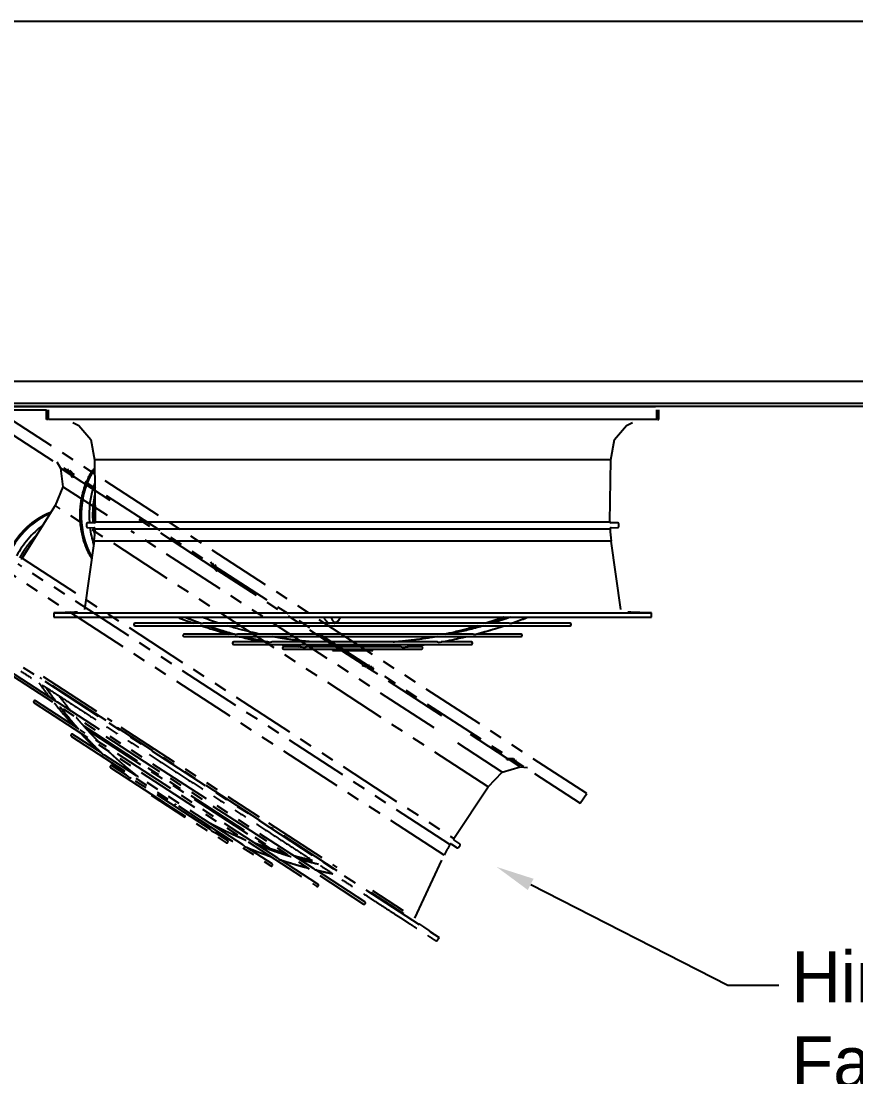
# Model space of a CAD drawing. Header units: inches. Extents: x 908 to 1218, y 246 to 442.
# Drawn here: x 1029.66 to 1062.37, y 343.99 to 385.36 of the extents above; entities that cross this region are included whole.
import ezdxf
from ezdxf import colors
from ezdxf.entities.mleader import LeaderData, LeaderLine
from ezdxf.math import Vec2, Vec3

# ---------------------------------------------------------------- set-up
doc = ezdxf.new("R2010")
doc.units = ezdxf.units.IN
doc.header["$MEASUREMENT"] = 0
doc.linetypes.add('PHANTOM', pattern=[0.5, 0.25, -0.05, 0.05, -0.05, 0.05, -0.05])
doc.layers.add('Hingeable', color=7, linetype='PHANTOM')

msp = doc.modelspace()

# ---------------------------------------------------------------- linework, layer by layer
at = {"linetype": 'Continuous', "lineweight": 25}
for p, q in [((975.1484, 385.3625), (1065.1484, 385.3625)), ((975.2814, 371.258), (1065.0154, 371.258)), ((975.2814, 370.391), (1065.0154, 370.391)), ((1065.0154, 370.258), (975.2814, 370.258)), ((1030.6484, 370.112), (1029.2353, 370.112)), ((1030.6484, 369.758), (1030.6484, 370.125)), ((1030.6984, 370.125), (1030.6984, 369.758)), ((1030.7263, 369.758), (1030.7263, 370.125)), ((1054.5706, 369.758), (1054.5706, 370.125)), ((1054.5984, 370.125), (1054.5984, 369.758)), ((1054.6484, 369.758), (1054.6484, 370.125)), ((1030.6984, 369.758), (1030.6484, 369.758)), ((1054.5706, 369.758), (1030.7263, 369.758)), ((1031.6844, 369.633), (1031.9134, 369.5208)), ((1031.9134, 369.5208), (1032.3862, 368.9621)), ((1052.9107, 368.9621), (1053.3835, 369.5208)), ((1053.3835, 369.5208), (1053.6125, 369.633)), ((1054.5984, 369.758), (1054.6484, 369.758)), ((1032.3862, 368.9621), (1032.5303, 368.1768)), ((1052.7666, 368.1768), (1052.9107, 368.9621)), ((1032.5303, 368.1768), (1032.5642, 365.7461)), ((1052.7666, 368.1768), (1032.5303, 368.1768)), ((1052.7327, 365.7461), (1052.7666, 368.1768)), ((1032.5397, 366.2491), (1032.5467, 366.2764)), ((1032.5572, 366.2491), (1032.5397, 366.2491)), ((1032.5397, 366.2491), (1032.5447, 366.2465)), ((1032.5467, 366.2764), (1032.5447, 366.2465)), ((1032.5447, 366.2465), (1032.5573, 366.2425)), ((1032.5554, 366.3791), (1032.5467, 366.2764)), ((1032.5467, 366.2764), (1032.5564, 366.3057)), ((1032.5255, 365.7061), (1032.2541, 365.7014)), ((1032.5397, 365.7551), (1032.5447, 365.7577)), ((1032.5641, 365.7551), (1032.5397, 365.7551)), ((1032.5397, 365.7551), (1032.5467, 365.7278)), ((1032.5447, 365.7577), (1032.5639, 365.7639)), ((1032.5467, 365.7278), (1032.5447, 365.7577)), ((1032.5467, 365.7278), (1032.5506, 365.716)), ((1032.5467, 365.7278), (1032.5478, 365.7135)), ((1032.5642, 365.7461), (1052.7327, 365.7461)), ((1053.0428, 365.7014), (1052.7714, 365.7061)), ((1032.2154, 365.662), (1032.2154, 365.5547)), ((1032.2541, 365.5153), (1032.5218, 365.5107)), ((1032.5604, 365.4697), (1052.7365, 365.4697)), ((1052.7751, 365.5107), (1053.0428, 365.5153)), ((1053.0815, 365.5547), (1053.0815, 365.662)), ((1032.5168, 364.99), (1032.1392, 362.3028)), ((1052.7801, 364.99), (1032.5168, 364.99)), ((1053.1577, 362.3028), (1052.7801, 364.99)), ((1031.3886, 362.19), (1030.9358, 362.1821)), ((1030.9358, 362.1821), (1030.9389, 362.006)), ((1030.9358, 362.1821), (1054.361, 362.1821)), ((1042.1224, 361.9302), (1042.173, 362.006)), ((1052.8079, 362.0035), (1052.8079, 362.006)), ((1052.8883, 362.0034), (1052.8883, 362.006)), ((1052.968, 362.0035), (1052.968, 362.006)), ((1052.9772, 362.006), (1052.9772, 362.0035)), ((1053.0479, 362.0034), (1053.0479, 362.006)), ((1053.1306, 362.006), (1053.1306, 362.0035)), ((1054.361, 362.1821), (1053.9083, 362.19)), ((1054.358, 362.006), (1054.361, 362.1821)), ((1036.6991, 361.7669), (1034.1273, 361.7669)), ((1034.1273, 361.6685), (1051.1696, 361.6685)), ((1048.7643, 361.7669), (1036.8074, 361.7669)), ((1042.0958, 361.8924), (1042.1022, 361.902)), ((1042.0996, 361.8987), (1042.0958, 361.8924)), ((1042.1139, 361.9227), (1042.1068, 361.9108)), ((1042.1195, 361.932), (1042.1139, 361.9227)), ((1051.1696, 361.7669), (1048.8739, 361.7669)), ((1038.012, 361.3456), (1036.0499, 361.3456)), ((1036.0499, 361.2472), (1049.247, 361.2472)), ((1047.374, 361.3456), (1038.1366, 361.3456)), ((1049.247, 361.3456), (1047.4975, 361.3456)), ((1039.3286, 361.038), (1037.9939, 361.038)), ((1037.9939, 360.9396), (1047.303, 360.9396)), ((1045.9684, 361.038), (1039.4798, 361.038)), ((1040.6228, 360.8451), (1039.9527, 360.8451)), ((1039.9527, 360.7466), (1045.3442, 360.7466)), ((1044.552, 360.8451), (1040.8333, 360.8451)), ((1041.861, 360.7462), (1041.861, 360.7068)), ((1041.861, 360.7462), (1043.4358, 360.7462)), ((1043.4358, 360.7068), (1043.4358, 360.7462)), ((1045.3442, 360.8451), (1044.7836, 360.8451)), ((1047.303, 361.038), (1046.1217, 361.038)), ((1041.861, 360.7068), (1043.4358, 360.7068))]:
    msp.add_line(p, q, dxfattribs=at)
msp.add_line((1028.4772, 370.258), (1054.5154, 370.258))
at = {"linetype": 'Continuous', "lineweight": 25, "flags": 128}
msp.add_lwpolyline([(1032.5354, 367.8112), (1032.4641, 367.7028), (1032.377, 367.5512), (1032.2981, 367.3906), (1032.2282, 367.222), (1032.1674, 367.0465), (1032.1163, 366.8649), (1032.075, 366.6784), (1032.0438, 366.4879), (1032.0229, 366.2947), (1032.0124, 366.0998), (1032.0124, 365.9044), (1032.0229, 365.7095), (1032.0438, 365.5163), (1032.075, 365.3258), (1032.1163, 365.1393), (1032.1674, 364.9577), (1032.2282, 364.7822), (1032.2981, 364.6136), (1032.377, 364.453), (1032.4284, 364.3608)], dxfattribs=at)
at = {"linetype": 'Continuous', "lineweight": 25}
for centre, radius, start, end in [((1036.0763, 366.0059), 3.754, 160.25957, 184.63044), ((1036.4299, 366.0021), 3.8929, 176.39995, 183.60005), ((1032.5248, 365.7455), 0.0394, 271, 0.79863), ((1052.7721, 365.7455), 0.0394, 179.20137, 269), ((1032.2547, 365.662), 0.0394, 91, 180), ((1032.2547, 365.5547), 0.0394, 180, 269), ((1035.9643, 365.9683), 3.639, 187.17806, 197.74353), ((1027.6435, 365.6749), 4.9213, 352, 357.61022), ((1032.5211, 365.4713), 0.0394, 357.61022, 89), ((1052.7758, 365.4713), 0.0394, 91, 182.38978), ((1057.6534, 365.6749), 4.9213, 182.38978, 188), ((1053.0421, 365.662), 0.0394, 0, 89), ((1053.0421, 365.5547), 0.0394, 271, 0), ((1034.1273, 361.7177), 0.0492, 90, 270), ((1051.1696, 361.7177), 0.0492, 270, 90), ((1036.0499, 361.2964), 0.0492, 90, 270), ((1049.247, 361.2964), 0.0492, 270, 90), ((1037.9939, 360.9888), 0.0492, 90, 270), ((1039.9527, 360.7959), 0.0492, 90, 270), ((1045.3442, 360.7959), 0.0492, 270, 90), ((1047.303, 360.9888), 0.0492, 270, 90)]:
    msp.add_arc(centre, radius, start, end, dxfattribs=at)
for points, knots in [([(1032.5347, 367.86), (1032.5087, 367.8266), (1032.4377, 367.7356), (1032.3416, 367.5736), (1032.2477, 367.3889), (1032.1758, 367.2176), (1032.1213, 367.0637), (1032.0769, 366.9157), (1032.0369, 366.7556), (1031.9999, 366.5645), (1031.9701, 366.3369), (1031.9564, 366.1072), (1031.9576, 365.8838), (1031.9706, 365.6743), (1031.9981, 365.4522), (1032.0428, 365.2199), (1032.1071, 364.9802), (1032.194, 364.7379), (1032.2973, 364.5081), (1032.3812, 364.371), (1032.4208, 364.3065)], [0, 0, 0, 0, 0.0371027, 0.1012441, 0.1583804, 0.208552, 0.2517965, 0.2889128, 0.3308986, 0.3813392, 0.4402481, 0.5076441, 0.5573162, 0.6107832, 0.6680547, 0.7291411, 0.7940539, 0.8628045, 0.935405, 1, 1, 1, 1]), ([(1032.5493, 366.8174), (1032.5338, 366.7447), (1032.4978, 366.5761), (1032.4682, 366.3024), (1032.4548, 366.003), (1032.4658, 365.8041), (1032.4712, 365.7052)], [0, 0, 0, 0, 0.2022622, 0.46904, 0.7358182, 1, 1, 1, 1]), ([(1032.4937, 365.5112), (1032.4972, 365.476), (1032.5067, 365.3829), (1032.5268, 365.2932), (1032.5392, 365.2375)], [0, 0, 0, 0, 0.378481, 1, 1, 1, 1]), ([(1030.9389, 362.006), (1030.9437, 362.006), (1030.9534, 362.006), (1031.0314, 362.006), (1031.1555, 362.006), (1031.3299, 362.006), (1031.5524, 362.006), (1031.8225, 362.006), (1032.139, 362.006), (1032.5005, 362.006), (1032.9054, 362.006), (1033.352, 362.006), (1033.8385, 362.006), (1034.3626, 362.006), (1034.9223, 362.006), (1035.515, 362.006), (1036.1383, 362.006), (1036.7895, 362.006), (1037.4658, 362.006), (1038.1642, 362.006), (1038.8818, 362.006), (1039.6156, 362.006), (1040.3624, 362.006), (1041.119, 362.006), (1041.8821, 362.006), (1042.6484, 362.006), (1043.4148, 362.006), (1044.1779, 362.006), (1044.9345, 362.006), (1045.6813, 362.006), (1046.415, 362.006), (1047.1327, 362.006), (1047.8311, 362.006), (1048.5074, 362.006), (1049.1586, 362.006), (1049.7818, 362.006), (1050.3746, 362.006), (1050.9342, 362.006), (1051.4584, 362.006), (1051.9449, 362.006), (1052.3915, 362.006), (1052.7964, 362.006), (1053.1579, 362.006), (1053.4744, 362.006), (1053.7445, 362.006), (1053.967, 362.006), (1054.1413, 362.006), (1054.2655, 362.006), (1054.3435, 362.006), (1054.3531, 362.006), (1054.358, 362.006)], [0, 0, 0, 0, 0.0208333, 0.0416667, 0.0625, 0.0833333, 0.1041667, 0.125, 0.1458333, 0.1666667, 0.1875, 0.2083334, 0.2291667, 0.25, 0.2708334, 0.2916666, 0.3125, 0.3333333, 0.3541667, 0.375, 0.3958333, 0.4166666, 0.4375001, 0.4583333, 0.4791667, 0.5, 0.5208333, 0.5416667, 0.5625, 0.5833334, 0.6041667, 0.625, 0.6458334, 0.6666667, 0.6875, 0.7083334, 0.7291667, 0.75, 0.7708333, 0.7916667, 0.8125, 0.8333333, 0.8541667, 0.875, 0.8958333, 0.9166667, 0.9375, 0.9583333, 0.9791667, 1, 1, 1, 1]), ([(1031.861, 362.1983), (1031.8575, 362.1982), (1031.8505, 362.1981), (1031.7965, 362.1971), (1031.7194, 362.1958), (1031.6269, 362.1941), (1031.5336, 362.1925), (1031.4547, 362.1912), (1031.3994, 362.1902), (1031.3922, 362.1901), (1031.3886, 362.19)], [0, 0, 0, 0, 0.1247936, 0.2486431, 0.3721439, 0.4969371, 0.6227234, 0.7484945, 0.8742541, 1, 1, 1, 1]), ([(1035.7821, 362.006), (1035.8368, 361.9844), (1036.0237, 361.9106), (1036.2393, 361.8313), (1036.4006, 361.7764), (1036.4285, 361.7669)], [0, 0, 0, 0, 0.2551692, 0.8714274, 1, 1, 1, 1]), ([(1036.085, 362.006), (1036.1489, 361.9797), (1036.3407, 361.9007), (1036.5522, 361.8198), (1036.7001, 361.7674), (1036.7187, 361.7608)], [0, 0, 0, 0, 0.3037805, 0.9120454, 1, 1, 1, 1]), ([(1036.095, 362.006), (1036.1264, 361.9929), (1036.2506, 361.9411), (1036.4656, 361.8577), (1036.6496, 361.7896), (1036.74, 361.7561)], [0, 0, 0, 0, 0.14679443, 0.58056216, 1, 1, 1, 1]), ([(1037.4281, 361.7669), (1037.4047, 361.7743), (1037.2756, 361.8148), (1037.044, 361.8934), (1036.8366, 361.9688), (1036.7339, 362.006)], [0, 0, 0, 0, 0.1009147, 0.5551046, 1, 1, 1, 1]), ([(1041.5176, 362.006), (1041.5221, 361.9962), (1041.5317, 361.9752), (1041.5481, 361.9449), (1041.5666, 361.9147), (1041.5874, 361.8858), (1041.611, 361.8572), (1041.6479, 361.8212), (1041.6971, 361.7845), (1041.7386, 361.7724), (1041.7572, 361.7669)], [0, 0, 0, 0, 0.0905703, 0.1931152, 0.2979929, 0.4051653, 0.5146455, 0.6528278, 0.8439889, 1, 1, 1, 1]), ([(1041.7959, 362.006), (1041.7994, 361.9961), (1041.8185, 361.9431), (1041.8591, 361.8744), (1041.9173, 361.8184), (1041.9717, 361.7992), (1042.0056, 361.8159), (1042.0194, 361.8227)], [0, 0, 0, 0, 0.0569108, 0.3038332, 0.5601303, 0.8215446, 1, 1, 1, 1]), ([(1042.1373, 362.006), (1042.1379, 361.9869), (1042.1386, 361.9596), (1042.1239, 361.9384), (1042.1195, 361.932)], [0, 0, 0, 0, 0.6998275, 1, 1, 1, 1]), ([(1048.5632, 362.006), (1048.5565, 362.0035), (1048.4331, 361.9564), (1048.2021, 361.8771), (1047.9778, 361.8002), (1047.8705, 361.7669), (1047.8704, 361.7669)], [0, 0, 0, 0, 0.02917, 0.5376936, 0.9996799, 1, 1, 1, 1]), ([(1047.875, 361.7669), (1047.9276, 361.7835), (1048.1169, 361.8431), (1048.3488, 361.9226), (1048.5273, 361.9898), (1048.5704, 362.006)], [0, 0, 0, 0, 0.22608012, 0.81324801, 1, 1, 1, 1]), ([(1048.8402, 362.006), (1048.7237, 361.9658), (1048.4924, 361.8858), (1048.2502, 361.8074), (1048.1244, 361.7699), (1048.1143, 361.7669)], [0, 0, 0, 0, 0.48265126, 0.95842975, 1, 1, 1, 1]), ([(1048.8312, 361.7561), (1048.9523, 361.7988), (1049.1782, 361.8785), (1049.4027, 361.9656), (1049.5069, 362.006)], [0, 0, 0, 0, 0.5359077, 1, 1, 1, 1]), ([(1048.8509, 361.7602), (1048.9905, 361.8093), (1049.2123, 361.8873), (1049.4324, 361.9739), (1049.514, 362.006)], [0, 0, 0, 0, 0.6294566, 1, 1, 1, 1]), ([(1053.9083, 362.19), (1053.9047, 362.1901), (1053.8975, 362.1902), (1053.8422, 362.1912), (1053.7633, 362.1925), (1053.6699, 362.1941), (1053.5776, 362.1958), (1053.5005, 362.1971), (1053.4464, 362.1981), (1053.4394, 362.1982), (1053.4358, 362.1983)], [0, 0, 0, 0, 0.1257622, 0.2515333, 0.3773205, 0.5031129, 0.6277714, 0.7512091, 0.875094, 1, 1, 1, 1]), ([(1036.7161, 361.6685), (1036.7173, 361.6681), (1036.8343, 361.628), (1037.0587, 361.5581), (1037.38, 361.4616), (1037.6252, 361.3921), (1037.7637, 361.3561), (1037.8038, 361.3456)], [0, 0, 0, 0, 0.0033163, 0.3252534, 0.6200059, 0.8899545, 1, 1, 1, 1]), ([(1036.74, 361.7561), (1036.7341, 361.7564), (1036.7251, 361.7569), (1036.7203, 361.7597), (1036.7187, 361.7607)], [0, 0, 0, 0, 0.6572272, 1, 1, 1, 1]), ([(1036.8087, 361.7668), (1036.8081, 361.7668), (1036.8036, 361.7671), (1036.794, 361.7658), (1036.7782, 361.7622), (1036.7592, 361.7574), (1036.7468, 361.7565), (1036.74, 361.7561)], [0, 0, 0, 0, 0.02775, 0.2009137, 0.3724469, 0.6544216, 1, 1, 1, 1]), ([(1036.9784, 361.6685), (1036.9915, 361.6638), (1037.1123, 361.6207), (1037.329, 361.5502), (1037.6189, 361.4594), (1037.8538, 361.3901), (1037.9933, 361.3517), (1038.0463, 361.3372)], [0, 0, 0, 0, 0.0373277, 0.3415904, 0.6100747, 0.8518795, 1, 1, 1, 1]), ([(1036.9903, 361.6685), (1037.0554, 361.6457), (1037.2416, 361.5803), (1037.5175, 361.4929), (1037.8114, 361.4042), (1037.9837, 361.3561), (1038.0668, 361.3329)], [0, 0, 0, 0, 0.1823606, 0.5219938, 0.7693971, 1, 1, 1, 1]), ([(1038.9971, 361.3456), (1038.9317, 361.3598), (1038.8036, 361.3877), (1038.6072, 361.4342), (1038.4013, 361.4853), (1038.1756, 361.5447), (1037.9547, 361.6058), (1037.8089, 361.6495), (1037.7453, 361.6685)], [0, 0, 0, 0, 0.1559953, 0.3057262, 0.4694356, 0.6487841, 0.8468714, 1, 1, 1, 1]), ([(1041.9252, 361.7669), (1041.9378, 361.7708), (1041.9723, 361.7814), (1042.0025, 361.8047), (1042.0217, 361.8194)], [0, 0, 0, 0, 0.3635829, 1, 1, 1, 1]), ([(1042.0194, 361.8227), (1042.0258, 361.8246), (1042.052, 361.8323), (1042.077, 361.8665), (1042.0958, 361.8924)], [0, 0, 0, 0, 0.2444724, 1, 1, 1, 1]), ([(1042.0472, 361.8388), (1042.051, 361.8416), (1042.0764, 361.8599), (1042.0984, 361.8928), (1042.1172, 361.9207)], [0, 0, 0, 0, 0.1518701, 1, 1, 1, 1]), ([(1047.5524, 361.6685), (1047.4785, 361.6465), (1047.3279, 361.6019), (1047.1075, 361.5411), (1046.8797, 361.4813), (1046.6564, 361.4261), (1046.4593, 361.3801), (1046.3435, 361.355), (1046.3002, 361.3456)], [0, 0, 0, 0, 0.17790142, 0.36237281, 0.52920155, 0.72385137, 0.89658553, 1, 1, 1, 1]), ([(1046.3012, 361.3456), (1046.336, 361.3529), (1046.4627, 361.3795), (1046.6881, 361.4325), (1046.9856, 361.5067), (1047.2781, 361.5853), (1047.4713, 361.6427), (1047.558, 361.6685)], [0, 0, 0, 0, 0.0826391, 0.3009, 0.5364815, 0.79198, 1, 1, 1, 1]), ([(1047.7821, 361.6685), (1047.6998, 361.6451), (1047.5203, 361.5942), (1047.2512, 361.5241), (1046.9818, 361.4579), (1046.7338, 361.4011), (1046.5664, 361.3645), (1046.4815, 361.3473), (1046.4729, 361.3456)], [0, 0, 0, 0, 0.1894129, 0.413164, 0.6178386, 0.8064082, 0.9804163, 1, 1, 1, 1]), ([(1047.4429, 361.3329), (1047.5546, 361.3629), (1047.7884, 361.4256), (1048.1244, 361.525), (1048.3886, 361.6071), (1048.531, 361.655), (1048.571, 361.6685)], [0, 0, 0, 0, 0.2960221, 0.6190564, 0.8929449, 1, 1, 1, 1]), ([(1047.4618, 361.3368), (1047.4665, 361.338), (1047.5652, 361.3632), (1047.7662, 361.4189), (1048.0859, 361.5113), (1048.3594, 361.595), (1048.5298, 361.6524), (1048.5774, 361.6685)], [0, 0, 0, 0, 0.012489, 0.2638136, 0.5389367, 0.8710184, 1, 1, 1, 1]), ([(1048.8312, 361.7561), (1048.8252, 361.7565), (1048.8138, 361.7572), (1048.7955, 361.7619), (1048.7793, 361.7656), (1048.7672, 361.7674), (1048.7615, 361.7666), (1048.7595, 361.7663)], [0, 0, 0, 0, 0.3034773, 0.566962, 0.7484022, 0.9157715, 1, 1, 1, 1]), ([(1048.8508, 361.7605), (1048.8497, 361.7597), (1048.8458, 361.757), (1048.8373, 361.7565), (1048.8312, 361.7561)], [0, 0, 0, 0, 0.2791152, 1, 1, 1, 1]), ([(1038.0462, 361.3369), (1038.0463, 361.3368), (1038.0493, 361.3345), (1038.0576, 361.3331), (1038.0655, 361.3329), (1038.0668, 361.3329)], [0, 0, 0, 0, 0.0124025, 0.8343247, 1, 1, 1, 1]), ([(1038.0668, 361.3329), (1038.0731, 361.3333), (1038.0849, 361.3341), (1038.1034, 361.3391), (1038.1189, 361.3434), (1038.1292, 361.3453), (1038.1365, 361.3458), (1038.1395, 361.3453), (1038.1412, 361.345)], [0, 0, 0, 0, 0.292607, 0.5470097, 0.7222793, 0.8555869, 0.9202686, 1, 1, 1, 1]), ([(1038.1923, 361.2472), (1038.2113, 361.2425), (1038.3133, 361.2173), (1038.4924, 361.1768), (1038.7238, 361.1266), (1038.9506, 361.0804), (1039.1008, 361.0526), (1039.1796, 361.038)], [0, 0, 0, 0, 0.0577954, 0.3112715, 0.5451845, 0.7611209, 1, 1, 1, 1]), ([(1038.3878, 361.2472), (1038.4512, 361.2313), (1038.5875, 361.197), (1038.789, 361.1504), (1038.9848, 361.1074), (1039.1586, 361.0714), (1039.2913, 361.0451), (1039.3663, 361.0311), (1039.3902, 361.0267)], [0, 0, 0, 0, 0.1903686, 0.4093739, 0.6037593, 0.7761169, 0.9288109, 1, 1, 1, 1]), ([(1038.3918, 361.2472), (1038.3934, 361.2468), (1038.481, 361.2238), (1038.6495, 361.1837), (1038.9049, 361.125), (1039.156, 361.0717), (1039.3266, 361.039), (1039.4085, 361.0233)], [0, 0, 0, 0, 0.0047443, 0.2597377, 0.4981117, 0.7590951, 1, 1, 1, 1]), ([(1041.0377, 361.038), (1040.9823, 361.0428), (1040.8506, 361.0543), (1040.6467, 361.0756), (1040.432, 361.1008), (1040.2356, 361.1264), (1040.073, 361.1496), (1039.9324, 361.171), (1039.7992, 361.1923), (1039.6485, 361.2176), (1039.542, 361.237), (1039.4859, 361.2472)], [0, 0, 0, 0, 0.106827, 0.2538652, 0.393264, 0.5213065, 0.6332717, 0.7078537, 0.7934049, 0.8912396, 1, 1, 1, 1]), ([(1041.0558, 361.038), (1041.0204, 361.0409), (1040.9178, 361.0492), (1040.7408, 361.0667), (1040.5162, 361.0912), (1040.2664, 361.1226), (1040.0115, 361.1585), (1039.8396, 361.1863), (1039.76, 361.1991)], [0, 0, 0, 0, 0.0816516, 0.2369362, 0.4093109, 0.6011102, 0.8152531, 1, 1, 1, 1]), ([(1044.2411, 361.038), (1044.2765, 361.0409), (1044.379, 361.0492), (1044.5561, 361.0667), (1044.7807, 361.0912), (1045.0305, 361.1225), (1045.2859, 361.1587), (1045.5461, 361.2003), (1045.7172, 361.2291), (1045.8079, 361.2466), (1045.8112, 361.2472)], [0, 0, 0, 0, 0.0673434, 0.1954166, 0.3375852, 0.4957744, 0.6723918, 0.8258233, 0.9936812, 1, 1, 1, 1]), ([(1045.9551, 361.2472), (1045.9158, 361.2401), (1045.7867, 361.217), (1045.5749, 361.1836), (1045.3076, 361.1446), (1045.0451, 361.1106), (1044.7886, 361.0812), (1044.5583, 361.0584), (1044.4044, 361.0445), (1044.3268, 361.0386), (1044.3181, 361.038)], [0, 0, 0, 0, 0.0722352, 0.2376766, 0.3887453, 0.5628004, 0.7185449, 0.858352, 0.9841316, 1, 1, 1, 1]), ([(1045.9587, 361.2472), (1045.8955, 361.2361), (1045.7587, 361.2121), (1045.5553, 361.1801), (1045.3549, 361.1507), (1045.1736, 361.1262), (1045.0092, 361.1056), (1044.8599, 361.0883), (1044.6938, 361.0704), (1044.5209, 361.0534), (1044.3932, 361.0427), (1044.3368, 361.038)], [0, 0, 0, 0, 0.1173272, 0.2537855, 0.3769388, 0.488294, 0.589206, 0.680874, 0.7643265, 0.89598, 1, 1, 1, 1]), ([(1046.0389, 361.0233), (1046.1491, 361.0436), (1046.3814, 361.0864), (1046.7178, 361.1577), (1046.9616, 361.2123), (1047.0835, 361.2428), (1047.1011, 361.2472)], [0, 0, 0, 0, 0.3104915, 0.6542957, 0.9499074, 1, 1, 1, 1]), ([(1046.0728, 361.0297), (1046.0745, 361.03), (1046.1683, 361.0462), (1046.3264, 361.0769), (1046.552, 361.1222), (1046.7599, 361.1669), (1046.9457, 361.2087), (1047.0621, 361.2369), (1047.1043, 361.2472)], [0, 0, 0, 0, 0.004831, 0.2716588, 0.4588827, 0.6602288, 0.8767876, 1, 1, 1, 1]), ([(1047.3692, 361.3449), (1047.3705, 361.3452), (1047.3722, 361.3456), (1047.3779, 361.3456), (1047.3865, 361.3446), (1047.4011, 361.341), (1047.4194, 361.3357), (1047.4337, 361.3331), (1047.4415, 361.3329), (1047.4429, 361.3329)], [0, 0, 0, 0, 0.0626154, 0.080825, 0.2284319, 0.3747427, 0.6034082, 0.9334816, 1, 1, 1, 1]), ([(1047.4429, 361.3329), (1047.4486, 361.3332), (1047.4565, 361.3337), (1047.4606, 361.3364), (1047.4617, 361.3372)], [0, 0, 0, 0, 0.7202603, 1, 1, 1, 1]), ([(1039.3903, 361.0271), (1039.3928, 361.0259), (1039.3977, 361.0236), (1039.405, 361.0234), (1039.4085, 361.0233)], [0, 0, 0, 0, 0.5217556, 1, 1, 1, 1]), ([(1039.4085, 361.0233), (1039.4148, 361.0237), (1039.4266, 361.0246), (1039.4449, 361.03), (1039.4603, 361.0348), (1039.4715, 361.0374), (1039.4793, 361.0383), (1039.4825, 361.0377), (1039.4839, 361.0374)], [0, 0, 0, 0, 0.2854407, 0.5338095, 0.7052372, 0.8376962, 0.9321115, 1, 1, 1, 1]), ([(1039.7746, 360.9396), (1039.8136, 360.9337), (1039.9134, 360.9189), (1040.0684, 360.898), (1040.2346, 360.877), (1040.3827, 360.8596), (1040.4758, 360.8497), (1040.5186, 360.8451)], [0, 0, 0, 0, 0.1574629, 0.4029133, 0.6253461, 0.8273997, 1, 1, 1, 1]), ([(1039.8995, 360.9396), (1039.942, 360.9328), (1040.0655, 360.9132), (1040.2753, 360.8844), (1040.5198, 360.8536), (1040.6832, 360.8364), (1040.7604, 360.8282)], [0, 0, 0, 0, 0.148459, 0.4313257, 0.7313798, 1, 1, 1, 1]), ([(1039.9049, 360.9396), (1039.9447, 360.9331), (1040.1247, 360.9039), (1040.4043, 360.8672), (1040.6443, 360.8425), (1040.7436, 360.8323)], [0, 0, 0, 0, 0.1425303, 0.645365, 1, 1, 1, 1]), ([(1040.7604, 360.8282), (1040.7667, 360.8287), (1040.7785, 360.8296), (1040.7966, 360.8354), (1040.812, 360.8408), (1040.8239, 360.8441), (1040.832, 360.8455), (1040.835, 360.8449), (1040.8357, 360.8447)], [0, 0, 0, 0, 0.28347557, 0.53094151, 0.70246405, 0.83507072, 0.96055143, 1, 1, 1, 1]), ([(1042.2699, 360.7466), (1042.2845, 360.7465), (1042.32, 360.7463), (1042.3555, 360.7462), (1042.3764, 360.7462)], [0, 0, 0, 0, 0.4110875, 1, 1, 1, 1]), ([(1042.46, 360.8451), (1042.4609, 360.856), (1042.4629, 360.8801), (1042.4559, 360.914), (1042.4455, 360.932), (1042.4411, 360.9396)], [0, 0, 0, 0, 0.3232509, 0.7134492, 1, 1, 1, 1]), ([(1042.8369, 360.8451), (1042.836, 360.856), (1042.834, 360.8801), (1042.8409, 360.914), (1042.8514, 360.932), (1042.8558, 360.9396)], [0, 0, 0, 0, 0.3232497, 0.7134487, 1, 1, 1, 1]), ([(1042.8716, 360.9396), (1042.8689, 360.9355), (1042.8597, 360.9219), (1042.8527, 360.8907), (1042.8496, 360.8615), (1042.8527, 360.847), (1042.8531, 360.8451)], [0, 0, 0, 0, 0.16533729, 0.55364192, 0.94181843, 1, 1, 1, 1]), ([(1042.9331, 360.7462), (1042.9515, 360.7462), (1042.9903, 360.7463), (1043.0294, 360.7465), (1043.0497, 360.7466), (1043.0498, 360.7466)], [0, 0, 0, 0, 0.4736372, 0.9975737, 1, 1, 1, 1]), ([(1044.5473, 360.8445), (1044.5475, 360.8446), (1044.5487, 360.8451), (1044.5536, 360.8451), (1044.5617, 360.8442), (1044.5742, 360.8406), (1044.5899, 360.8351), (1044.6076, 360.8294), (1044.6187, 360.8286), (1044.6242, 360.8282)], [0, 0, 0, 0, 0.0165709, 0.0751265, 0.1995839, 0.3231784, 0.4968868, 0.7489432, 1, 1, 1, 1]), ([(1044.6242, 360.8282), (1044.6922, 360.835), (1044.8347, 360.8494), (1045.0593, 360.8753), (1045.2861, 360.9047), (1045.4449, 360.9266), (1045.5216, 360.9385), (1045.5281, 360.9396)], [0, 0, 0, 0, 0.2252491, 0.4725727, 0.7448135, 0.9783224, 1, 1, 1, 1]), ([(1044.6404, 360.8314), (1044.6835, 360.8355), (1044.7724, 360.8441), (1044.9113, 360.8594), (1045.0623, 360.877), (1045.2285, 360.898), (1045.3835, 360.9189), (1045.4833, 360.9337), (1045.5222, 360.9396)], [0, 0, 0, 0, 0.14654768, 0.30178075, 0.47228808, 0.65999293, 0.86712149, 1, 1, 1, 1]), ([(1045.9662, 361.0377), (1045.967, 361.0378), (1045.9708, 361.0383), (1045.9795, 361.0369), (1045.9928, 361.0335), (1046.0099, 361.0279), (1046.0259, 361.0239), (1046.0354, 361.0234), (1046.0389, 361.0233)], [0, 0, 0, 0, 0.038343, 0.1789577, 0.3183945, 0.5249472, 0.8280535, 1, 1, 1, 1]), ([(1046.0389, 361.0233), (1046.0447, 361.0235), (1046.052, 361.0239), (1046.0558, 361.0266), (1046.0566, 361.0271)], [0, 0, 0, 0, 0.7937388, 1, 1, 1, 1])]:
    msp.add_open_spline(points, degree=3, knots=knots, dxfattribs=at)
at = {"layer": 'Hingeable', "linetype": 'PHANTOM', "ltscale": 10}
for p, q in [((1051.8203, 355.0988), (1029.0538, 369.8836)), ((1028.8026, 369.4969), (1051.5692, 354.7121)), ((1031.0561, 368.0895), (1031.205, 367.8405)), ((1031.205, 367.8405), (1031.2973, 367.1145)), ((1031.6199, 367.571), (1031.205, 367.8405)), ((1031.673, 367.4782), (1031.4813, 367.8134)), ((1031.5514, 367.7679), (1031.7081, 367.4937)), ((1031.6075, 367.7314), (1031.7079, 367.5139)), ((1031.7081, 367.4937), (1031.673, 367.4782)), ((1033.1514, 366.5765), (1031.7079, 367.5139)), ((1031.7081, 367.4937), (1031.7079, 367.5139)), ((1031.2973, 367.1145), (1030.9904, 366.3773)), ((1033.0364, 365.9851), (1031.2973, 367.1145)), ((1030.9904, 366.3773), (1029.695, 364.3203)), ((1047.962, 355.3559), (1030.9904, 366.3773)), ((1037.2233, 363.9321), (1034.2657, 365.8528)), ((1045.84, 357.6703), (1033.9679, 365.3801)), ((1029.9484, 364.7555), (1029.9692, 364.7746)), ((1029.9631, 364.746), (1029.9484, 364.7555)), ((1029.9484, 364.7555), (1029.9512, 364.7506)), ((1029.9692, 364.7746), (1029.9512, 364.7506)), ((1029.9512, 364.7506), (1029.9596, 364.7404)), ((1030.0323, 364.856), (1029.9692, 364.7746)), ((1029.9692, 364.7746), (1029.9933, 364.7939)), ((1046.4623, 353.1019), (1029.5413, 364.0905)), ((1029.6704, 364.3144), (1029.6635, 364.3019)), ((1029.6704, 364.3144), (1029.6672, 364.3024)), ((1029.6794, 364.3412), (1029.6704, 364.3144)), ((1029.6704, 364.3144), (1029.685, 364.3406)), ((1029.6998, 364.3279), (1029.6794, 364.3412)), ((1029.6794, 364.3412), (1029.685, 364.3406)), ((1029.685, 364.3406), (1029.7045, 364.3353)), ((1029.695, 364.3203), (1046.6097, 353.3357)), ((1037.0848, 364.1744), (1037.2415, 363.9003)), ((1037.3465, 363.7938), (1037.1548, 364.129)), ((1037.2444, 364.0708), (1037.3457, 363.8527)), ((1046.2376, 352.6758), (1029.2435, 363.712)), ((1037.3465, 363.7938), (1037.2415, 363.9003)), ((1043.0707, 360.1348), (1037.3457, 363.8527)), ((1037.3465, 363.7938), (1037.3457, 363.8527)), ((1026.3883, 362.2182), (1046.0343, 349.4599)), ((1028.7851, 360.0492), (1043.078, 350.7673)), ((1030.9956, 358.7311), (1028.8387, 360.1318)), ((1043.0166, 360.1116), (1043.0707, 360.1348)), ((1043.0166, 360.1116), (1043.4008, 360.0728)), ((1043.1566, 360.059), (1043.0166, 360.1116)), ((1043.0707, 360.1348), (1043.3112, 360.131)), ((1043.4708, 360.0273), (1043.1566, 360.059)), ((1046.1507, 358.1346), (1043.1931, 360.0553)), ((1032.9868, 357.9557), (1030.3976, 359.6371)), ((1030.5182, 359.6801), (1033.2078, 357.9334)), ((1031.8672, 357.6627), (1030.2217, 358.7313)), ((1041.1144, 352.1599), (1031.0864, 358.6721)), ((1030.1681, 358.6488), (1041.2361, 351.4611)), ((1039.7189, 352.5637), (1031.9718, 357.5948)), ((1032.1115, 357.743), (1039.6178, 352.8684)), ((1032.2434, 357.5977), (1039.4318, 352.9295)), ((1039.0106, 354.0438), (1033.4327, 357.6662)), ((1033.5644, 357.7018), (1038.9896, 354.1787)), ((1031.6309, 357.332), (1039.4381, 352.2619)), ((1032.8039, 356.6876), (1031.6845, 357.4145)), ((1048.5106, 355.936), (1046.77, 357.0663)), ((1048.7085, 356.4736), (1047.265, 357.411)), ((1038.3725, 353.0713), (1032.9307, 356.6052)), ((1048.69, 356.4656), (1048.7085, 356.4736)), ((1048.6901, 356.4272), (1048.69, 356.4656)), ((1049.0042, 356.4339), (1048.69, 356.4656)), ((1048.6901, 356.4272), (1049.0742, 356.3884)), ((1048.7085, 356.4736), (1048.948, 356.4704)), ((1049.2114, 356.147), (1048.7965, 356.4164)), ((1033.1686, 356.1034), (1037.6903, 353.1669)), ((1033.7842, 355.8209), (1033.2222, 356.1859)), ((1047.962, 355.3559), (1048.5106, 355.936)), ((1048.5106, 355.936), (1049.2114, 356.147)), ((1049.2114, 356.147), (1049.4995, 356.1122)), ((1037.0796, 353.6809), (1033.9608, 355.7063)), ((1034.7689, 355.0636), (1034.7474, 355.0306)), ((1034.7474, 355.0306), (1036.0682, 354.1729)), ((1034.7689, 355.0636), (1036.0896, 354.2059)), ((1046.6097, 353.3357), (1047.962, 355.3559)), ((1051.5692, 354.7121), (1051.8203, 355.0988)), ((1036.0682, 354.1729), (1036.0896, 354.2059)), ((1039.3462, 353.9471), (1042.0359, 352.2004)), ((1042.0457, 352.0728), (1039.4564, 353.7543)), ((1037.7439, 353.2495), (1037.2737, 353.5548)), ((1039.4917, 352.3444), (1038.5011, 352.9878)), ((1046.5171, 353.1152), (1046.7442, 352.9733)), ((1046.8455, 353.1294), (1046.6204, 353.2812)), ((1046.798, 352.9853), (1046.8565, 353.0753)), ((1041.2897, 351.5436), (1039.8225, 352.4965)), ((1045.0908, 350.2165), (1046.2376, 352.6758)), ((1043.1316, 350.8498), (1041.2063, 352.1002)), ((1043.4321, 351.2937), (1044.6282, 350.5169)), ((1044.6488, 350.3823), (1043.3899, 351.1998)), ((1046.0343, 349.4599), (1045.6589, 349.7131)), ((1045.9358, 349.3138), (1046.0343, 349.4599))]:
    msp.add_line(p, q, dxfattribs=at)
at = {"layer": 'Hingeable', "linetype": 'PHANTOM', "ltscale": 10, "flags": 128}
msp.add_lwpolyline([(1030.7956, 366.0679), (1030.6768, 366.0158), (1030.5211, 365.9361), (1030.3675, 365.8444), (1030.217, 365.7411), (1030.0705, 365.627), (1029.9287, 365.5026), (1029.7924, 365.3686), (1029.6626, 365.2259), (1029.5398, 365.0752), (1029.4249, 364.9175), (1029.3185, 364.7536), (1029.2211, 364.5844), (1029.1334, 364.411), (1029.0558, 364.2343), (1028.9888, 364.0554), (1028.9329, 363.8752), (1028.8882, 363.6949), (1028.8551, 363.5154), (1028.8337, 363.3378), (1028.8266, 363.2324)], dxfattribs=at)
at = {"layer": 'Hingeable', "linetype": 'PHANTOM', "ltscale": 10}
for centre, radius, start, end in [((1032.7819, 362.6254), 3.7539, 127.25934, 151.63085), ((1033.0744, 362.4309), 3.8904, 143.39765, 150.60235), ((1029.6617, 364.3413), 0.0394, 238, 327.79863), ((1030.1949, 358.69), 0.0492, 57, 237), ((1031.6577, 357.3732), 0.0492, 57, 237), ((1033.1954, 356.1446), 0.0492, 57, 237), ((1046.6424, 353.3138), 0.0394, 146.20137, 236), ((1037.7171, 353.2082), 0.0492, 237, 57), ((1050.6978, 350.596), 4.9213, 149.38978, 155), ((1046.4962, 353.0818), 0.0394, 58, 149.38978), ((1046.765, 353.0067), 0.0394, 238, 327), ((1046.8235, 353.0967), 0.0394, 327, 56), ((1039.4649, 352.3032), 0.0492, 237, 57), ((1041.2629, 351.5024), 0.0492, 237, 57), ((1043.1048, 350.8086), 0.0492, 237, 57)]:
    msp.add_arc(centre, radius, start, end, dxfattribs=at)
for points, knots in [([(1030.8216, 366.1092), (1030.7816, 366.0954), (1030.6725, 366.0578), (1030.5037, 365.9742), (1030.3243, 365.8705), (1030.1707, 365.7659), (1030.0412, 365.6665), (1029.9233, 365.5666), (1029.8026, 365.4541), (1029.6674, 365.314), (1029.5186, 365.1394), (1029.382, 364.9541), (1029.2613, 364.7662), (1029.1581, 364.5834), (1029.0602, 364.3822), (1028.9711, 364.163), (1028.8945, 363.9269), (1028.8354, 363.6764), (1028.7969, 363.4274), (1028.7927, 363.2667), (1028.7907, 363.1911)], [0, 0, 0, 0, 0.03710312, 0.10124438, 0.1583804, 0.20855234, 0.25179691, 0.28891351, 0.3308988, 0.38133962, 0.44024832, 0.50764428, 0.55731674, 0.61078344, 0.66805483, 0.72914153, 0.79405404, 0.8628046, 0.93540538, 1, 1, 1, 1]), ([(1030.266, 365.2269), (1030.2134, 365.1744), (1030.0914, 365.0525), (1029.9175, 364.8391), (1029.7432, 364.5953), (1029.6441, 364.4226), (1029.5948, 364.3366)], [0, 0, 0, 0, 0.2022627, 0.4690407, 0.735818, 1, 1, 1, 1]), ([(1026.295, 362.0688), (1026.299, 362.0662), (1026.3071, 362.0609), (1026.3725, 362.0184), (1026.4766, 361.9508), (1026.6228, 361.8559), (1026.8095, 361.7347), (1027.036, 361.5876), (1027.3014, 361.4152), (1027.6046, 361.2183), (1027.9442, 360.9978), (1028.3187, 360.7546), (1028.7267, 360.4896), (1029.1663, 360.2041), (1029.6357, 359.8993), (1030.1328, 359.5765), (1030.6555, 359.237), (1031.2017, 358.8824), (1031.7688, 358.514), (1032.3546, 358.1336), (1032.9565, 357.7428), (1033.5719, 357.3431), (1034.1981, 356.9364), (1034.8326, 356.5244), (1035.4726, 356.1088), (1036.1154, 355.6914), (1036.7581, 355.274), (1037.3981, 354.8583), (1038.0326, 354.4463), (1038.6589, 354.0396), (1039.2743, 353.6399), (1039.8762, 353.2491), (1040.462, 352.8687), (1041.0291, 352.5003), (1041.5752, 352.1457), (1042.098, 351.8062), (1042.5951, 351.4834), (1043.0644, 351.1786), (1043.5041, 350.8931), (1043.912, 350.6282), (1044.2866, 350.3849), (1044.6262, 350.1644), (1044.9294, 349.9675), (1045.1948, 349.7951), (1045.4213, 349.648), (1045.6079, 349.5268), (1045.7541, 349.4319), (1045.8583, 349.3643), (1045.9237, 349.3218), (1045.9318, 349.3165), (1045.9358, 349.3139)], [0, 0, 0, 0, 0.02083334, 0.04166665, 0.06249997, 0.08333332, 0.10416663, 0.12499998, 0.1458333, 0.16666669, 0.18749998, 0.20833335, 0.22916666, 0.24999995, 0.27083329, 0.29166665, 0.31250002, 0.33333331, 0.35416667, 0.37499999, 0.39583334, 0.41666668, 0.4375, 0.45833334, 0.47916665, 0.5, 0.52083334, 0.54166666, 0.5625, 0.58333334, 0.60416666, 0.62500002, 0.64583334, 0.66666668, 0.6875, 0.70833335, 0.72916668, 0.75000002, 0.77083336, 0.79166666, 0.81250002, 0.83333333, 0.8541667, 0.87500003, 0.89583337, 0.91666668, 0.93750003, 0.95833334, 0.97916666, 1, 1, 1, 1]), ([(1030.3568, 359.431), (1030.3909, 359.3831), (1030.5074, 359.2194), (1030.6451, 359.0355), (1030.7504, 358.9016), (1030.7686, 358.8784)], [0, 0, 0, 0, 0.2551664, 0.8714287, 1, 1, 1, 1]), ([(1030.6108, 359.2661), (1030.6501, 359.2092), (1030.7679, 359.0385), (1030.9012, 358.8554), (1030.9967, 358.7309), (1031.0087, 358.7152)], [0, 0, 0, 0, 0.3037793, 0.9120473, 1, 1, 1, 1]), ([(1030.6192, 359.2606), (1030.6384, 359.2325), (1030.7144, 359.1214), (1030.8493, 358.9344), (1030.9664, 358.777), (1031.024, 358.6997)], [0, 0, 0, 0, 0.1467956, 0.5805626, 1, 1, 1, 1]), ([(1031.024, 358.6997), (1031.0193, 358.7032), (1031.012, 358.7085), (1031.0095, 358.7134), (1031.0087, 358.7151)], [0, 0, 0, 0, 0.6572403, 1, 1, 1, 1]), ([(1031.0875, 358.6713), (1031.087, 358.6716), (1031.0834, 358.6743), (1031.0746, 358.6784), (1031.0594, 358.684), (1031.0408, 358.6903), (1031.03, 358.6963), (1031.024, 358.6997)], [0, 0, 0, 0, 0.0277298, 0.2009505, 0.372449, 0.6544292, 1, 1, 1, 1]), ([(1031.607, 358.334), (1031.5914, 358.3529), (1031.5052, 358.4572), (1031.3538, 358.6493), (1031.2208, 358.8255), (1031.155, 358.9126)], [0, 0, 0, 0, 0.1009136, 0.5551037, 1, 1, 1, 1]), ([(1031.7945, 358.7241), (1031.7913, 358.7256), (1031.785, 358.7285), (1031.7392, 358.7562), (1031.6733, 358.7973), (1031.5946, 358.8471), (1031.516, 358.8975), (1031.4501, 358.9405), (1031.4043, 358.971), (1031.3988, 358.9757), (1031.396, 358.978)], [0, 0, 0, 0, 0.1225769, 0.2469235, 0.3724523, 0.4979684, 0.6234718, 0.7489704, 0.8744763, 1, 1, 1, 1]), ([(1030.9562, 358.6393), (1030.957, 358.6383), (1031.0334, 358.5409), (1031.1835, 358.3601), (1031.4004, 358.1041), (1031.5682, 357.9124), (1031.6647, 357.8067), (1031.6926, 357.7761)], [0, 0, 0, 0, 0.0033165, 0.3252528, 0.6200064, 0.8899547, 1, 1, 1, 1]), ([(1031.1762, 358.4964), (1031.1847, 358.4853), (1031.2625, 358.3834), (1031.4059, 358.2062), (1031.5996, 357.9722), (1031.7588, 357.7861), (1031.8549, 357.678), (1031.8914, 357.6369)], [0, 0, 0, 0, 0.0373273, 0.3415886, 0.6100757, 0.8518783, 1, 1, 1, 1]), ([(1031.1862, 358.4899), (1031.2283, 358.4353), (1031.349, 358.2791), (1031.5328, 358.0555), (1031.7309, 357.8211), (1031.8492, 357.6869), (1031.9063, 357.6221)], [0, 0, 0, 0, 0.1823626, 0.5219958, 0.7693976, 1, 1, 1, 1]), ([(1032.6934, 357.1262), (1032.6463, 357.1737), (1032.554, 357.2669), (1032.4147, 357.4128), (1032.2699, 357.5678), (1032.1129, 357.7405), (1031.9609, 357.9121), (1031.8624, 358.0281), (1031.8194, 358.0787)], [0, 0, 0, 0, 0.1559954, 0.3057264, 0.4694362, 0.6487842, 0.846871, 1, 1, 1, 1]), ([(1031.8912, 357.6367), (1031.8912, 357.6366), (1031.8924, 357.633), (1031.8986, 357.6273), (1031.9052, 357.6229), (1031.9063, 357.6221)], [0, 0, 0, 0, 0.01232623, 0.83434404, 1, 1, 1, 1]), ([(1031.9649, 357.4819), (1031.9782, 357.4677), (1032.05, 357.391), (1032.1782, 357.2594), (1032.3449, 357.0914), (1032.51, 356.929), (1032.6208, 356.8239), (1032.6789, 356.7687)], [0, 0, 0, 0, 0.0577951, 0.311271, 0.545185, 0.7611207, 1, 1, 1, 1]), ([(1032.1288, 357.3755), (1032.1733, 357.3276), (1032.269, 357.2246), (1032.4126, 357.0758), (1032.5533, 356.9331), (1032.6795, 356.8082), (1032.7765, 356.7139), (1032.8318, 356.6613), (1032.8494, 356.6446)], [0, 0, 0, 0, 0.1903702, 0.4093733, 0.60376, 0.7761166, 0.9288105, 1, 1, 1, 1]), ([(1032.1321, 357.3733), (1032.1333, 357.3721), (1032.1942, 357.3051), (1032.3137, 357.1796), (1032.496, 356.9913), (1032.6776, 356.8099), (1032.8028, 356.6895), (1032.8629, 356.6317)], [0, 0, 0, 0, 0.0047446, 0.2597372, 0.4981115, 0.7590947, 1, 1, 1, 1]), ([(1032.8497, 356.6449), (1032.8512, 356.6425), (1032.854, 356.6379), (1032.86, 356.6337), (1032.8629, 356.6317)], [0, 0, 0, 0, 0.5217279, 1, 1, 1, 1]), ([(1032.8629, 356.6317), (1032.8684, 356.6287), (1032.8788, 356.623), (1032.8971, 356.6176), (1032.9126, 356.6132), (1032.9234, 356.6093), (1032.9304, 356.6058), (1032.9328, 356.6035), (1032.9338, 356.6025)], [0, 0, 0, 0, 0.2854424, 0.533813, 0.7052518, 0.8376948, 0.9320884, 1, 1, 1, 1]), ([(1034.2373, 355.7567), (1034.1934, 355.791), (1034.0892, 355.8724), (1033.9299, 356.0012), (1033.7635, 356.1393), (1033.6128, 356.2678), (1033.489, 356.3758), (1033.3827, 356.4703), (1033.2826, 356.5607), (1033.17, 356.6641), (1033.0912, 356.7383), (1033.0498, 356.7774)], [0, 0, 0, 0, 0.1068263, 0.2538648, 0.3932643, 0.5213065, 0.6332726, 0.7078534, 0.7934049, 0.89124, 1, 1, 1, 1]), ([(1033.1244, 356.3621), (1033.1539, 356.336), (1033.2295, 356.2692), (1033.3481, 356.1673), (1033.476, 356.0592), (1033.5908, 355.9639), (1033.6634, 355.9049), (1033.6969, 355.8777)], [0, 0, 0, 0, 0.1574631, 0.4029149, 0.6253446, 0.8274016, 1, 1, 1, 1]), ([(1033.2291, 356.2941), (1033.2611, 356.2653), (1033.354, 356.1816), (1033.5142, 356.0431), (1033.7025, 355.8842), (1033.8301, 355.7807), (1033.8904, 355.7319)], [0, 0, 0, 0, 0.1484601, 0.4313266, 0.7313824, 1, 1, 1, 1]), ([(1033.2336, 356.2911), (1033.2635, 356.2641), (1033.3985, 356.1415), (1033.613, 355.9585), (1033.8009, 355.8071), (1033.8786, 355.7445)], [0, 0, 0, 0, 0.1425299, 0.6453664, 1, 1, 1, 1]), ([(1034.2524, 355.7469), (1034.2243, 355.7686), (1034.1429, 355.8314), (1034.0039, 355.9425), (1033.8289, 356.0854), (1033.6365, 356.2478), (1033.4422, 356.4167), (1033.3132, 356.5336), (1033.2535, 356.5878)], [0, 0, 0, 0, 0.0816504, 0.2369364, 0.4093103, 0.6011103, 0.8152526, 1, 1, 1, 1]), ([(1033.8904, 355.7319), (1033.896, 355.7288), (1033.9064, 355.7232), (1033.9248, 355.7181), (1033.9406, 355.7143), (1033.9524, 355.7106), (1033.9599, 355.7073), (1033.9621, 355.7052), (1033.9626, 355.7047)], [0, 0, 0, 0, 0.2834704, 0.5309502, 0.7024549, 0.8350485, 0.9605355, 1, 1, 1, 1]), ([(1035.112, 354.8413), (1035.1242, 354.8332), (1035.1538, 354.8137), (1035.1836, 354.7943), (1035.2011, 354.7829)], [0, 0, 0, 0, 0.411081, 1, 1, 1, 1]), ([(1035.3251, 354.8203), (1035.3318, 354.829), (1035.3466, 354.8481), (1035.3592, 354.8804), (1035.3602, 354.9011), (1035.3606, 354.9099)], [0, 0, 0, 0, 0.3232521, 0.7134587, 1, 1, 1, 1]), ([(1035.6411, 354.6151), (1035.6463, 354.6247), (1035.6577, 354.646), (1035.6821, 354.6707), (1035.7006, 354.68), (1035.7084, 354.684)], [0, 0, 0, 0, 0.3232523, 0.7134587, 1, 1, 1, 1]), ([(1035.7217, 354.6754), (1035.7172, 354.6735), (1035.7021, 354.6671), (1035.6792, 354.6447), (1035.6607, 354.6219), (1035.6554, 354.608), (1035.6547, 354.6062)], [0, 0, 0, 0, 0.1653533, 0.5536511, 0.941836, 1, 1, 1, 1]), ([(1035.6679, 354.4797), (1035.6834, 354.4697), (1035.716, 354.4486), (1035.7487, 354.4276), (1035.766, 354.4166), (1035.7661, 354.4165)], [0, 0, 0, 0, 0.4736212, 0.997559, 1, 1, 1, 1]), ([(1036.9239, 354.012), (1036.9551, 353.9952), (1037.0457, 353.9463), (1037.2037, 353.8645), (1037.4054, 353.7628), (1037.632, 353.653), (1037.8659, 353.5442), (1038.1067, 353.4374), (1038.2659, 353.3684), (1038.3515, 353.3336), (1038.3546, 353.3324)], [0, 0, 0, 0, 0.0673424, 0.1954171, 0.3375851, 0.495775, 0.6723924, 0.8258232, 0.993682, 1, 1, 1, 1]), ([(1038.4753, 353.254), (1038.4385, 353.2695), (1038.3175, 353.3204), (1038.1218, 353.4078), (1037.8763, 353.5206), (1037.6377, 353.635), (1037.4066, 353.7501), (1037.201, 353.8564), (1037.0643, 353.9286), (1036.9961, 353.9659), (1036.9885, 353.9701)], [0, 0, 0, 0, 0.07223509, 0.23767531, 0.38874383, 0.56279967, 0.71854473, 0.85835106, 0.98413179, 1, 1, 1, 1]), ([(1038.4783, 353.252), (1038.4193, 353.2772), (1038.2915, 353.3316), (1038.1034, 353.4155), (1037.9194, 353.5), (1037.754, 353.5782), (1037.6049, 353.6504), (1037.4702, 353.7173), (1037.3212, 353.7927), (1037.1669, 353.8726), (1037.054, 353.9332), (1037.0041, 353.96)], [0, 0, 0, 0, 0.1173271, 0.25378626, 0.37693916, 0.48829545, 0.58920648, 0.68087389, 0.76432704, 0.89598023, 1, 1, 1, 1]), ([(1037.0752, 353.683), (1037.0755, 353.683), (1037.0768, 353.6828), (1037.0809, 353.6802), (1037.0872, 353.6749), (1037.0957, 353.6651), (1037.1059, 353.652), (1037.1176, 353.6376), (1037.1265, 353.6308), (1037.1309, 353.6275)], [0, 0, 0, 0, 0.0165586, 0.0751018, 0.1995498, 0.3231858, 0.4968887, 0.7489595, 1, 1, 1, 1]), ([(1037.1309, 353.6275), (1037.1916, 353.5962), (1037.319, 353.5305), (1037.5214, 353.43), (1037.7277, 353.3311), (1037.8728, 353.263), (1037.9436, 353.2313), (1037.9496, 353.2286)], [0, 0, 0, 0, 0.2252479, 0.472574, 0.7448143, 0.9783224, 1, 1, 1, 1]), ([(1037.1462, 353.6213), (1037.1846, 353.6013), (1037.2638, 353.5601), (1037.3887, 353.4972), (1037.5249, 353.4298), (1037.6757, 353.3569), (1037.8171, 353.29), (1037.9089, 353.2481), (1037.9447, 353.2317)], [0, 0, 0, 0, 0.1465486, 0.3017798, 0.4722889, 0.6599932, 0.8671219, 1, 1, 1, 1]), ([(1038.3705, 353.0723), (1038.3712, 353.0719), (1038.3747, 353.0703), (1038.3813, 353.0644), (1038.3905, 353.0542), (1038.4018, 353.0403), (1038.413, 353.0282), (1038.4208, 353.0226), (1038.4236, 353.0206)], [0, 0, 0, 0, 0.0383898, 0.1789638, 0.3184359, 0.5249724, 0.8280543, 1, 1, 1, 1]), ([(1038.4236, 353.0206), (1038.4286, 353.0177), (1038.4349, 353.014), (1038.4396, 353.0141), (1038.4406, 353.0141)], [0, 0, 0, 0, 0.7936907, 1, 1, 1, 1]), ([(1038.4236, 353.0206), (1038.5271, 352.9776), (1038.7453, 352.887), (1039.0662, 352.7636), (1039.3004, 352.6766), (1039.4192, 352.6357), (1039.4364, 352.6298)], [0, 0, 0, 0, 0.3104923, 0.6542951, 0.9499065, 1, 1, 1, 1]), ([(1038.4556, 353.0075), (1038.4571, 353.0068), (1038.5446, 352.9693), (1038.6939, 352.909), (1038.9078, 352.8241), (1039.1066, 352.7483), (1039.2851, 352.6822), (1039.3981, 352.6425), (1039.4391, 352.6281)], [0, 0, 0, 0, 0.004831, 0.2716576, 0.458884, 0.6602286, 0.8767877, 1, 1, 1, 1]), ([(1040.0443, 352.7374), (1039.9704, 352.7592), (1039.8198, 352.8038), (1039.6018, 352.8728), (1039.3782, 352.9467), (1039.1609, 353.0221), (1038.9706, 353.0908), (1038.8598, 353.1329), (1038.8183, 353.1486)], [0, 0, 0, 0, 0.1779015, 0.362373, 0.5292017, 0.7238517, 0.8965854, 1, 1, 1, 1]), ([(1038.8192, 353.148), (1038.8523, 353.1352), (1038.9731, 353.0885), (1039.1909, 353.0102), (1039.4809, 352.9104), (1039.769, 352.817), (1039.9623, 352.7599), (1040.0491, 352.7343)], [0, 0, 0, 0, 0.0826392, 0.3009001, 0.5364815, 0.7919798, 1, 1, 1, 1]), ([(1040.237, 352.6123), (1040.1553, 352.6375), (1039.977, 352.6926), (1039.713, 352.7803), (1039.4511, 352.8715), (1039.2122, 352.959), (1039.0519, 353.0194), (1038.9713, 353.0513), (1038.9632, 353.0545)], [0, 0, 0, 0, 0.1894132, 0.4131643, 0.6178387, 0.8064082, 0.9804172, 1, 1, 1, 1]), ([(1041.0374, 352.7168), (1041.0342, 352.7184), (1041.0277, 352.7215), (1040.9811, 352.7509), (1040.9151, 352.7937), (1040.8371, 352.845), (1040.7595, 352.8966), (1040.6952, 352.9402), (1040.6512, 352.9707), (1040.646, 352.9753), (1040.6434, 352.9775)], [0, 0, 0, 0, 0.1255411, 0.2510662, 0.3765853, 0.5021076, 0.627642, 0.7531846, 0.87747, 1, 1, 1, 1]), ([(1039.7145, 352.5658), (1039.7158, 352.5653), (1039.7174, 352.5647), (1039.7222, 352.5616), (1039.7289, 352.5561), (1039.7391, 352.5451), (1039.7516, 352.5307), (1039.7621, 352.5207), (1039.7686, 352.5163), (1039.7697, 352.5156)], [0, 0, 0, 0, 0.0626181, 0.0808317, 0.2284406, 0.3747359, 0.6034088, 0.9334679, 1, 1, 1, 1]), ([(1039.7697, 352.5156), (1039.7747, 352.5127), (1039.7815, 352.5088), (1039.7865, 352.5089), (1039.7878, 352.5089)], [0, 0, 0, 0, 0.7202285, 1, 1, 1, 1]), ([(1039.7697, 352.5156), (1039.8798, 352.4798), (1040.11, 352.4051), (1040.4459, 352.3056), (1040.7122, 352.2305), (1040.8577, 352.1931), (1040.8986, 352.1826)], [0, 0, 0, 0, 0.2960221, 0.619056, 0.8929457, 1, 1, 1, 1]), ([(1039.7877, 352.5086), (1039.7923, 352.507), (1039.8888, 352.4744), (1040.0877, 352.4115), (1040.4062, 352.315), (1040.6811, 352.2362), (1040.8553, 352.1916), (1040.904, 352.1791)], [0, 0, 0, 0, 0.0124884, 0.2638134, 0.538937, 0.8710192, 1, 1, 1, 1]), ([(1041.0759, 352.4699), (1041.0689, 352.4714), (1040.9398, 352.4992), (1040.7028, 352.5585), (1040.473, 352.6162), (1040.3647, 352.6467), (1040.3647, 352.6467)], [0, 0, 0, 0, 0.02916896, 0.53769303, 0.99968025, 1, 1, 1, 1]), ([(1040.3685, 352.6442), (1040.4217, 352.6295), (1040.6129, 352.5764), (1040.8507, 352.5168), (1041.037, 352.4759), (1041.0819, 352.466)], [0, 0, 0, 0, 0.2260799, 0.813248, 1, 1, 1, 1]), ([(1041.3082, 352.3191), (1041.1886, 352.3488), (1040.9511, 352.4077), (1040.7052, 352.4739), (1040.5793, 352.5109), (1040.5692, 352.5139)], [0, 0, 0, 0, 0.4826521, 0.9584293, 1, 1, 1, 1]), ([(1041.1646, 352.1143), (1041.1597, 352.118), (1041.1506, 352.1248), (1041.1378, 352.1387), (1041.1262, 352.1507), (1041.117, 352.1587), (1041.1118, 352.1611), (1041.11, 352.1619)], [0, 0, 0, 0, 0.3035036, 0.566983, 0.7484226, 0.9157641, 1, 1, 1, 1]), ([(1041.1834, 352.1074), (1041.1821, 352.1073), (1041.1773, 352.1072), (1041.1699, 352.1113), (1041.1646, 352.1143)], [0, 0, 0, 0, 0.2791836, 1, 1, 1, 1]), ([(1041.1646, 352.1143), (1041.2894, 352.0842), (1041.5223, 352.0281), (1041.758, 351.9788), (1041.8673, 351.956)], [0, 0, 0, 0, 0.53590829, 1, 1, 1, 1]), ([(1041.1833, 352.1071), (1041.3272, 352.0722), (1041.5556, 352.0168), (1041.7874, 351.9696), (1041.8733, 351.9521)], [0, 0, 0, 0, 0.6294569, 1, 1, 1, 1]), ([(1045.6589, 349.7131), (1045.6559, 349.7151), (1045.6499, 349.7191), (1045.6041, 349.7501), (1045.5387, 349.7942), (1045.4612, 349.8464), (1045.3846, 349.8981), (1045.3207, 349.9412), (1045.276, 349.9714), (1045.2701, 349.9754), (1045.2672, 349.9773)], [0, 0, 0, 0, 0.1257615, 0.2515334, 0.3773224, 0.5031124, 0.6277729, 0.7512092, 0.8750952, 1, 1, 1, 1])]:
    msp.add_open_spline(points, degree=3, knots=knots, dxfattribs=at)

# ---------------------------------------------------------------- leaders
ml = msp.add_multileader_mtext('Standard', dxfattribs=at)
ml.set_content('Hingeable, Lift Off\\PFan Assembly "Typical"', color=256)
ml.set_leader_properties()
ml.build(insert=Vec2(0, 0))
ml.multileader.update_dxf_attribs({"text_right_attachment_type": 6, "dogleg_length": 2, "arrow_head_size": 1.5})
ctx = ml.context
ctx.base_point, ctx.char_height, ctx.arrow_head_size, ctx.landing_gap_size, ctx.plane_origin = Vec3(1059.3489, 347.5814), 2, 1.5, 0.5, Vec3(1048.2907, 352.2201)
ctx.right_attachment = 6
notes = []
notes.append((ctx, [(0, (1, 1, 0), (1057.3489, 347.5814), (1, 0), 2, [(0, [(1048.2907, 352.2201)], 0, [])])]))
ctx.mtext.insert, ctx.mtext.flow_direction = Vec3(1059.8489, 348.9148), 5
for ctx, leaders in notes:
    for number, flags, end, landing, length, lines in leaders:
        leader = LeaderData()
        leader.index, (leader.has_last_leader_line, leader.has_dogleg_vector, leader.attachment_direction) = number, flags
        leader.last_leader_point, leader.dogleg_vector, leader.dogleg_length = Vec3(end), Vec3(landing), length
        for number, points, colour, breaks in lines:
            line = LeaderLine()
            line.index, line.vertices, line.color, line.breaks = number, Vec3.list(points), colors.encode_raw_color(colour), breaks
            leader.lines.append(line)
        ctx.leaders.append(leader)

doc.saveas('drawing.dxf')
